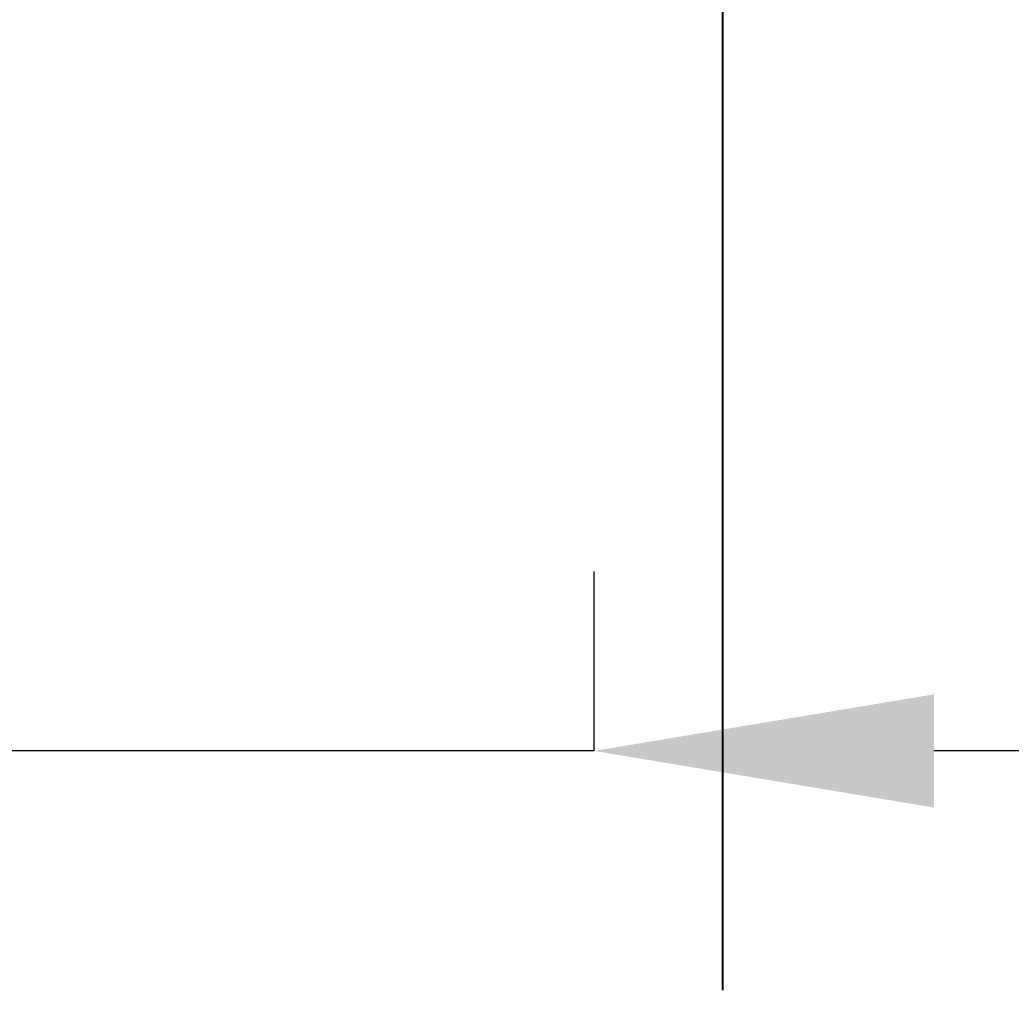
# Model space of a CAD drawing. Extents: x 1661 to 2451, y 0 to 579.
# Drawn here: x 1865.87 to 1877.54, y 254.9 to 266.34 of the extents above; entities that cross this region are included whole.
import ezdxf

# ---------------------------------------------------------------- set-up
doc = ezdxf.new("R2010")
doc.units = 0
doc.header["$LTSCALE"] = 10
doc.header["$MEASUREMENT"] = 0
doc.header["$PDMODE"] = 3
doc.header["$PDSIZE"] = -10
doc.layers.get('0').update_dxf_attribs({"linetype": 'CONTINUOUS'})
doc.layers.get('DEFPOINTS').update_dxf_attribs({"linetype": 'CONTINUOUS'})
doc.styles.add('Daelim Dimension', font='')
doc.styles.get('Daelim Dimension').set_extended_font_data('나눔고딕')
doc.dimstyles.new('DEFAULT', dxfattribs={"dimscale": 2, "dimtxt": 2, "dimasz": 2, "dimexe": 0, "dimexo": 2, "dimgap": 1, "dimtad": 1, "dimdec": 0, "dimzin": 9, "dimdsep": 46, "dimtxsty": 'Daelim Dimension', "dimcen": 0.5, "dimclrd": 5, "dimclre": 5, "dimclrt": 256, "dimadec": 1, "dimazin": 0, "dimtfac": 1, "dimtdec": 0, "dimtix": 1, "dimtmove": 0, "dimatfit": 3, "dimfxl": 1, "dimtolj": 1, "dimtzin": 1, "dimlwd": 9, "dimlwe": 9, "dimarcsym": 0})

# ---------------------------------------------------------------- blocks, each defined once
blk = doc.blocks.new('*D10')
at = {"color": 5, "linetype": 'ByBlock', "lineweight": 9, "ltscale": 0.5, "transparency": 16777216}
for p, q in [((2201.175, 273.281), (2210.23, 273.281)), ((2210.23, 229.281), (2210.23, 269.281)), ((2201.175, 225.281), (2210.23, 225.281))]:
    blk.add_line(p, q, dxfattribs=at)
at = {"color": 5, "lineweight": 9, "ltscale": 0.5, "transparency": 16777216}
for p, q in [((1872.627, 259.845), (1872.627, 257.735)), ((1907.627, 259.845), (1907.627, 257.735)), ((1872.627, 257.735), (1760.008, 257.735)), ((1903.627, 257.735), (1876.627, 257.735))]:
    blk.add_line(p, q, dxfattribs=at)
at = {"color": 5, "ltscale": 0.5, "transparency": 16777216}
for points in [[(2209.563, 269.281), (2210.897, 269.281), (2210.23, 273.281)], [(1876.627, 258.401), (1876.627, 257.068), (1872.627, 257.735)], [(1903.627, 258.401), (1903.627, 257.068), (1907.627, 257.735)], [(2209.563, 229.281), (2210.897, 229.281), (2210.23, 225.281)]]:
    blk.add_solid(points, dxfattribs=at)
at = {"layer": 'DEFPOINTS', "color": 0, "ltscale": 0.5, "transparency": 16777216}
for p in [(2197.175, 273.281), (2210.23, 273.281), (1907.627, 257.735), (1872.627, 255.845), (1907.627, 255.845), (2197.175, 225.281)]:
    blk.add_point(p, dxfattribs=at)
at = {"color": 7, "ltscale": 0.5, "transparency": 16777216, "insert": (1803.117, 266.359), "char_height": 10, "attachment_point": 5, "style": 'Daelim Dimension'}
blk.add_mtext('\\A1;설치구멍 %%C35', dxfattribs=at)
at = {"ltscale": 0.5, "transparency": 16777216, "insert": (2206.053, 249.281), "char_height": 4, "attachment_point": 5, "rotation": 90, "style": 'Daelim Dimension'}
blk.add_mtext('\\A1;48', dxfattribs=at)

msp = doc.modelspace()

# ---------------------------------------------------------------- linework, layer by layer
at = {"ltscale": 0.5}
msp.add_line((1874.144, 254.92), (1874.144, 272.781), dxfattribs=at)

# ---------------------------------------------------------------- dimensions: what is measured, and where the dimension line sits
at = {"color": 5, "ltscale": 0.5}
dim = msp.add_linear_dim(base=(1907.627, 257.735), p1=(1872.627, 255.845), p2=(1907.627, 255.845), text='설치구멍 %%C<>', dimstyle='DEFAULT', override={"dimtxt": 5, "dimclrd": 5, "dimclre": 5, "dimclrt": 7}, dxfattribs=at)
dim.commit()
dim.dimension.update_dxf_attribs({"geometry": '*D10', "text_midpoint": (1803.117, 257.735), "dimtype": 160})

doc.saveas('drawing.dxf')
